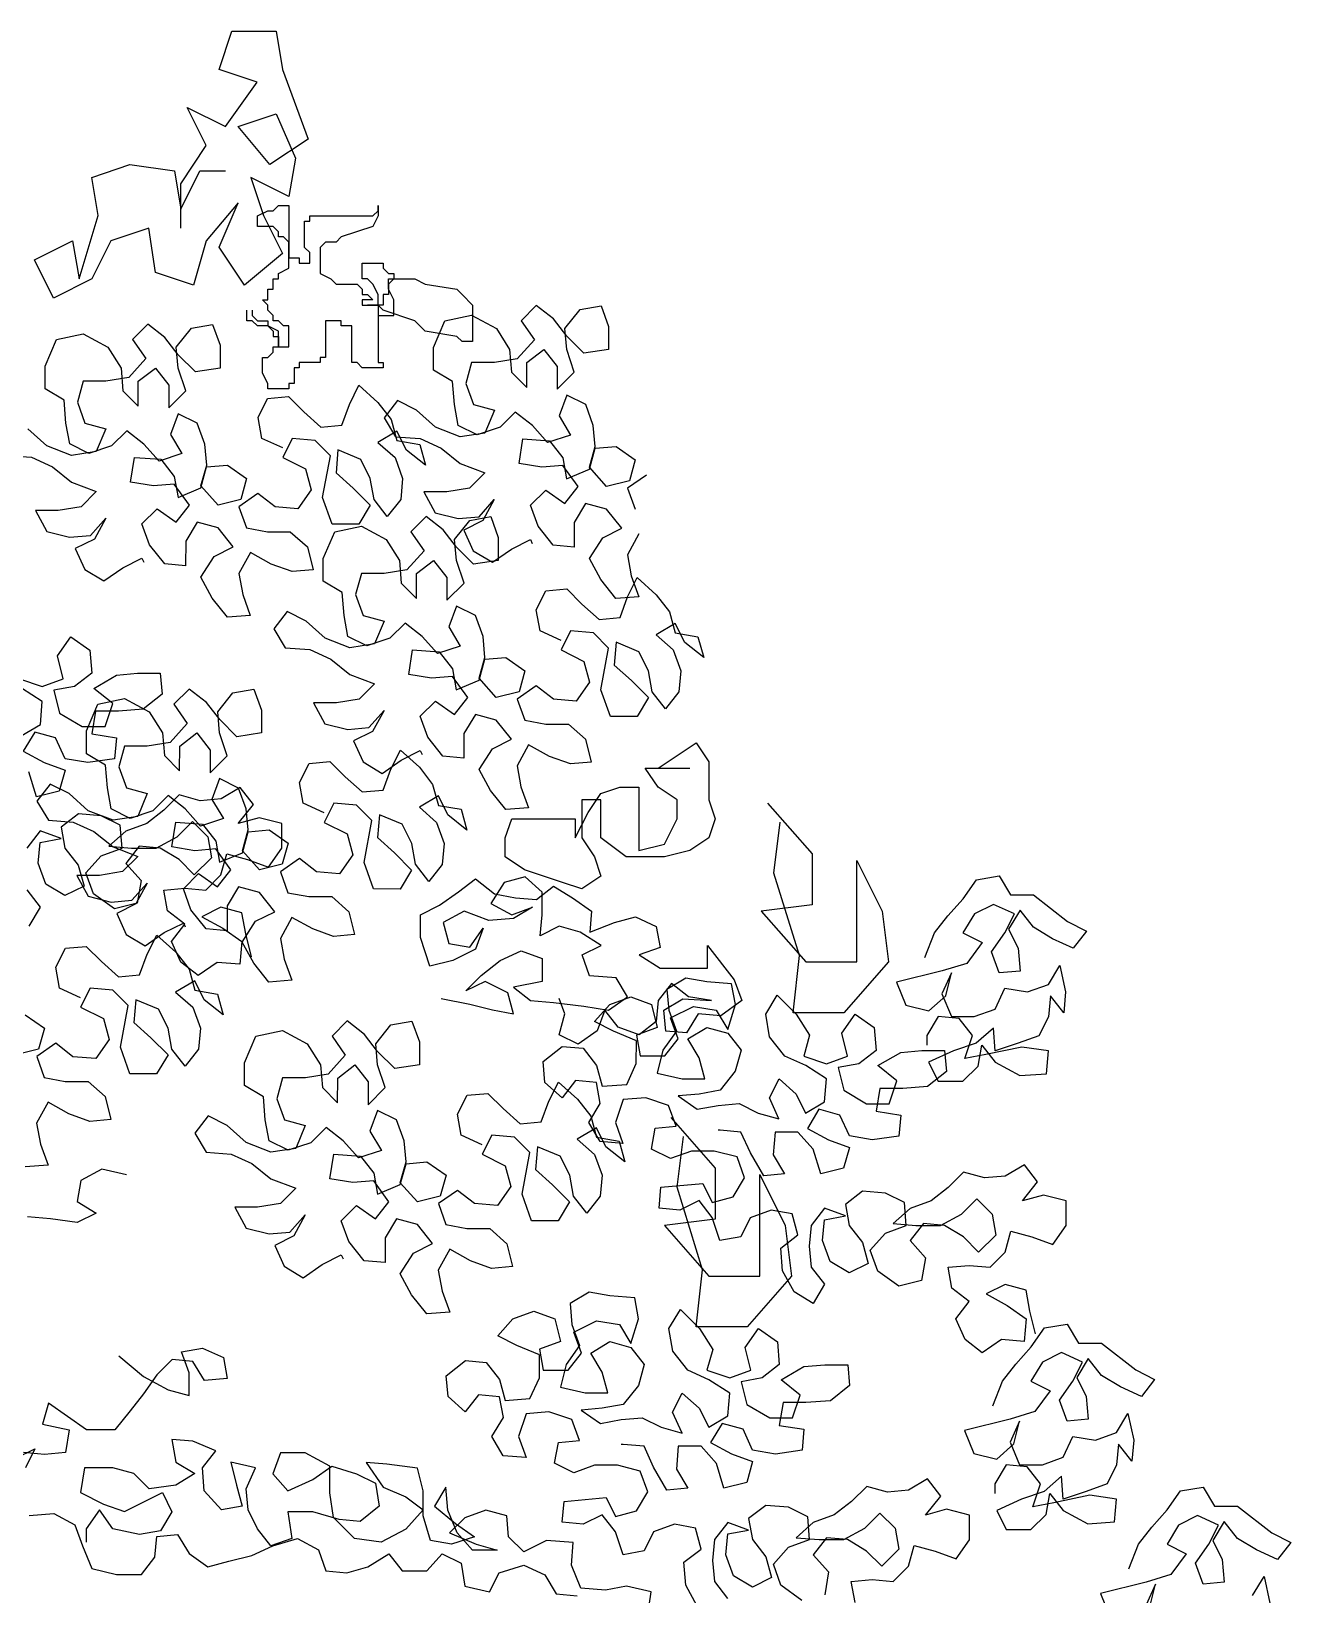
# Model space of a CAD drawing. Extents: x -624 to 3058, y 5313 to 11664.
# Drawn here: x 849 to 2894, y 9125 to 11664 of the extents above; entities that cross this region are included whole.
import ezdxf

# ---------------------------------------------------------------- set-up
doc = ezdxf.new("R2010")
doc.units = 0
doc.header["$LTSCALE"] = 150
doc.layers.get('0').update_dxf_attribs({"linetype": 'CONTINUOUS'})

msp = doc.modelspace()

# ---------------------------------------------------------------- linework, layer by layer
at = {"color": 0}
for p, q in [((1521.1, 11194.1), (1564.4, 11203.3)), ((1564.4, 11203.3), (1604.5, 11181.6)), ((1669.4, 11218.6), (1644.7, 11193.9)), ((1697.2, 11197), (1669.4, 11218.6)), ((1715.7, 11181.5), (1740.5, 11212.4)), ((1740.5, 11212.4), (1774.5, 11218.5)), ((1774.5, 11218.5), (1786.8, 11184.5)), ((1502.6, 11150.8), (1521.1, 11194.1)), ((1604.5, 11181.6), (1626.1, 11147.6)), ((1644.7, 11193.9), (1666.3, 11163)), ((1718.8, 11169.2), (1697.2, 11197)), ((1718.8, 11147.5), (1715.7, 11181.5)), ((1786.8, 11184.5), (1786.7, 11147.5)), ((1502.5, 11113.8), (1502.6, 11150.8)), ((1626.1, 11147.6), (1629.2, 11110.5)), ((1666.3, 11163), (1638.5, 11132.2)), ((1653.9, 11126), (1681.7, 11147.6)), ((1681.7, 11147.6), (1703.3, 11119.7)), ((1746.6, 11141.3), (1718.8, 11169.2)), ((1731.1, 11110.5), (1718.8, 11147.5)), ((1786.7, 11147.5), (1746.6, 11141.3)), ((1564.3, 11126.1), (1555, 11092.1)), ((1601.4, 11126), (1564.3, 11126.1)), ((1638.5, 11132.2), (1601.4, 11126)), ((1653.9, 11085.8), (1653.9, 11126)), ((1533.4, 11095.2), (1502.5, 11113.8)), ((1629.2, 11110.5), (1653.9, 11085.8)), ((1703.3, 11119.7), (1703.3, 11082.7)), ((1703.3, 11082.7), (1731.1, 11110.5)), ((1536.4, 11058.1), (1533.4, 11095.2)), ((1555, 11092.1), (1567.3, 11058.1)), ((1718.7, 11073.4), (1706.3, 11039.4)), ((1749.6, 11057.9), (1718.7, 11073.4)), ((1443.8, 11064.4), (1422.1, 11036.6)), ((1474.7, 11048.9), (1443.8, 11064.4)), ((1505.5, 11021.1), (1474.7, 11048.9)), ((1542.6, 11024.1), (1536.4, 11058.1)), ((1567.3, 11058.1), (1601.3, 11048.8)), ((1601.3, 11048.8), (1585.8, 11011.7)), ((1761.9, 11023.9), (1749.6, 11057.9)), ((1422.1, 11036.6), (1440.6, 11005.7)), ((1545.7, 11005.6), (1505.5, 11021.1)), ((1573.5, 11008.7), (1542.6, 11024.1)), ((1610.6, 11021), (1573.5, 11008.7)), ((1635.3, 11045.7), (1610.6, 11021)), ((1663.1, 11024), (1635.3, 11045.7)), ((1687.8, 10996.2), (1663.1, 11024)), ((1706.3, 11039.4), (1724.8, 11008.5)), ((1765, 10990), (1761.9, 11023.9)), ((1440.6, 11005.7), (1480.8, 11002.6)), ((1480.8, 11002.6), (1514.8, 10987.1)), ((1585.8, 11011.7), (1545.7, 11005.6)), ((1641.4, 10962.3), (1647.6, 11002.4)), ((1647.6, 11002.4), (1690.8, 10999.3)), ((1724.8, 11008.5), (1687.8, 10996.2)), ((1690.8, 10999.3), (1712.4, 10971.5)), ((1514.8, 10987.1), (1545.6, 10962.4)), ((1712.4, 10971.5), (1718.6, 10937.5)), ((1755.7, 10956), (1765, 10990)), ((1755.7, 10952.9), (1765, 10986.9)), ((1765, 10986.9), (1799, 10989.9)), ((1799, 10989.9), (1829.8, 10968.3)), ((1545.6, 10962.4), (1585.8, 10946.9)), ((1585.8, 10946.9), (1561, 10922.2)), ((1678.5, 10956.1), (1641.4, 10962.3)), ((1712.4, 10959.1), (1678.5, 10956.1)), ((1737.1, 10925.1), (1712.4, 10959.1)), ((1718.6, 10937.5), (1755.7, 10952.9)), ((1783.5, 10925.1), (1755.7, 10956)), ((1829.8, 10968.3), (1820.5, 10934.3)), ((1561, 10922.2), (1524, 10916)), ((1659.9, 10894.3), (1684.6, 10919)), ((1684.6, 10919), (1715.5, 10897.3)), ((1715.5, 10897.3), (1737.1, 10925.1)), ((1820.5, 10934.3), (1783.5, 10925.1)), ((1848.3, 10943.5), (1817.4, 10921.9)), ((1817.4, 10921.9), (1829.8, 10888)), ((1524, 10916), (1486.9, 10916.1)), ((1486.9, 10916.1), (1505.4, 10882.1)), ((1576.4, 10875.8), (1601.2, 10903.6)), ((1601.2, 10903.6), (1582.6, 10869.6)), ((1672.2, 10860.3), (1659.9, 10894.3)), ((1749.4, 10897.3), (1730.9, 10866.4)), ((1783.4, 10888), (1749.4, 10897.3)), ((1505.4, 10882.1), (1542.5, 10872.8)), ((1542.5, 10872.8), (1576.4, 10875.8)), ((1582.6, 10869.6), (1551.7, 10854.2)), ((1808.1, 10857.1), (1783.4, 10888)), ((1551.7, 10854.2), (1567.1, 10820.2)), ((1696.9, 10829.4), (1672.2, 10860.3)), ((1730.9, 10866.4), (1730.8, 10826.3)), ((1777.2, 10841.7), (1808.1, 10857.1)), ((1835.9, 10847.8), (1817.3, 10813.8)), ((1567.1, 10820.2), (1598, 10801.7)), ((1598, 10801.7), (1628.9, 10823.3)), ((1628.9, 10823.3), (1659.8, 10838.7)), ((1659.8, 10838.7), (1662.9, 10832.5)), ((1730.8, 10826.3), (1696.9, 10829.4)), ((1755.5, 10807.7), (1777.2, 10841.7)), ((1774, 10773.7), (1755.5, 10807.7)), ((1817.3, 10813.8), (1823.5, 10779.8)), ((1798.7, 10742.8), (1774, 10773.7)), ((1823.5, 10779.8), (1835.8, 10745.9)), ((1835.8, 10745.9), (1798.7, 10742.8))]:
    msp.add_line(p, q, dxfattribs=at)
for points in [[(1092.2, 11344.4), (1092.2, 11416.6), (1133.5, 11478.5), (1102.5, 11540.4), (1164.5, 11509.5), (1216.2, 11581.7), (1154.2, 11602.3), (1174.8, 11664.2), (1247.2, 11664.2), (1257.5, 11602.3), (1298.8, 11488.8), (1236.8, 11447.6), (1185.2, 11509.5), (1247.2, 11530.1), (1278.2, 11457.9), (1267.8, 11396), (1205.8, 11426.9), (1226.5, 11365.1), (1257.5, 11303.2), (1195.5, 11251.6), (1154.2, 11313.5), (1185.2, 11385.7), (1133.5, 11323.8), (1112.8, 11251.6), (1050.9, 11272.2), (1040.5, 11344.4), (978.5, 11323.8), (947.5, 11261.9), (885.6, 11230.9), (854.6, 11292.8), (916.5, 11323.8), (926.9, 11261.9), (957.9, 11365.1), (947.5, 11426.9), (1009.5, 11447.6), (1081.9, 11437.3), (1092.2, 11375.4), (1123.2, 11437.3), (1164.5, 11437.3)], [(1208, 11211.1), (1208, 11202.6), (1216.5, 11194.1), (1233.5, 11194.1), (1233.5, 11185.6), (1242, 11177.1), (1242, 11168.6), (1250.6, 11168.6), (1250.6, 11151.6), (1267.6, 11151.6), (1267.6, 11185.6), (1259.1, 11185.6), (1250.6, 11194.1), (1242, 11194.1), (1242, 11202.6), (1233.5, 11211.1), (1233.5, 11219.6), (1225, 11228.1), (1233.5, 11228.1), (1233.5, 11245.1), (1242, 11245.1), (1242, 11262.2), (1250.6, 11262.2), (1250.6, 11270.7), (1267.6, 11279.2), (1267.6, 11321.7), (1259.1, 11330.2), (1250.6, 11330.2), (1250.6, 11338.7), (1242, 11347.2), (1216.5, 11347.2), (1216.5, 11364.3), (1233.5, 11372.8), (1242, 11372.8), (1250.6, 11381.3), (1267.6, 11381.3), (1267.6, 11296.2), (1284.6, 11296.2), (1284.6, 11287.7), (1301.7, 11287.7), (1301.7, 11304.7), (1293.2, 11313.2), (1293.2, 11355.7), (1301.7, 11355.7), (1301.7, 11364.3), (1403.9, 11364.3), (1412.5, 11372.8), (1412.5, 11381.3), (1412.5, 11364.3), (1403.9, 11347.2), (1352.8, 11330.2), (1344.3, 11321.7), (1327.3, 11321.7), (1318.7, 11313.2), (1318.7, 11270.7), (1335.8, 11262.2), (1344.3, 11253.7), (1378.4, 11253.7), (1386.9, 11245.1), (1386.9, 11236.6), (1395.4, 11236.6), (1403.9, 11228.1), (1386.9, 11228.1), (1386.9, 11219.6), (1412.5, 11219.6), (1412.5, 11236.6), (1403.9, 11253.7), (1395.4, 11262.2), (1386.9, 11262.2), (1386.9, 11287.7), (1421, 11287.7), (1421, 11279.2), (1429.5, 11270.7), (1438, 11270.7), (1438, 11262.2), (1429.5, 11253.7), (1429.5, 11236.6), (1421, 11236.6), (1421, 11219.6), (1395.4, 11219.6), (1412.5, 11219.6), (1412.5, 11202.6), (1438, 11202.6), (1438, 11228.1), (1429.5, 11245.1), (1429.5, 11262.2), (1472.1, 11262.2), (1489.2, 11253.7), (1540.3, 11245.1), (1548.8, 11236.6), (1565.8, 11219.6), (1565.8, 11160.1), (1548.8, 11160.1), (1540.3, 11168.6), (1489.2, 11177.1), (1472.1, 11194.1), (1421, 11211.1), (1412.5, 11219.6), (1412.5, 11126), (1421, 11126), (1421, 11117.5), (1386.9, 11117.5), (1378.4, 11126), (1369.9, 11126), (1369.9, 11185.6), (1352.8, 11185.6), (1352.8, 11194.1), (1327.3, 11194.1), (1327.3, 11134.5), (1318.7, 11134.5), (1318.7, 11126), (1284.6, 11126), (1284.6, 11117.5), (1276.1, 11117.5), (1276.1, 11092), (1267.6, 11092), (1267.6, 11083.5), (1233.5, 11083.5), (1233.5, 11092), (1225, 11109), (1225, 11134.5), (1233.5, 11134.5), (1242, 11143.1), (1242, 11151.6), (1250.6, 11151.6), (1250.6, 11177.1), (1233.5, 11185.6), (1216.5, 11185.6), (1208, 11194.1), (1199.4, 11194.1), (1199.4, 11211.1)], [(1257.7, 10987.4), (1223.8, 11002.8), (1217.6, 11036.8), (1233.1, 11067.7), (1267.1, 11070.8), (1291.8, 11046), (1319.6, 11021.3), (1353.5, 11024.3), (1365.9, 11058.3), (1381.4, 11089.2), (1412.3, 11061.4), (1433.9, 11033.5), (1443.1, 10999.5), (1480.2, 10993.3), (1489.4, 10959.3), (1458.5, 10984.1), (1443.1, 11015), (1412.2, 10996.5), (1440, 10971.7), (1452.3, 10937.8), (1449.2, 10903.8), (1427.5, 10876), (1405.9, 10903.8), (1399.8, 10937.8), (1384.4, 10968.7), (1347.3, 10984.2), (1344.2, 10947.1), (1372, 10922.4), (1399.7, 10894.6), (1381.2, 10863.7), (1337.9, 10863.7), (1322.5, 10907), (1335, 10974.9), (1310.3, 10999.7), (1273.2, 11002.8), (1257.7, 10971.9), (1294.8, 10953.3), (1304, 10919.4), (1282.4, 10888.5), (1245.3, 10891.6), (1217.5, 10913.3), (1186.6, 10891.7), (1198.9, 10857.7), (1232.9, 10851.5), (1270, 10851.4), (1297.7, 10826.7), (1307, 10789.6), (1273, 10786.6), (1239, 10798.9), (1205.1, 10817.5), (1186.5, 10783.5), (1192.7, 10749.6), (1205, 10715.6), (1167.9, 10712.5), (1143.2, 10743.4), (1124.7, 10777.4), (1146.4, 10811.4), (1177.3, 10826.8), (1152.6, 10857.7), (1118.6, 10867), (1100.1, 10836.1), (1100, 10796), (1066, 10799.1), (1041.4, 10830), (1029, 10864), (1053.8, 10888.7), (1084.6, 10867), (1106.3, 10894.8), (1081.6, 10928.8), (1047.6, 10925.8), (1010.6, 10932), (1016.8, 10972.1), (1060, 10969), (1081.6, 10941.2), (1087.8, 10907.2), (1124.9, 10922.6), (1134.1, 10956.6), (1168.1, 10959.6), (1199, 10938), (1189.7, 10904), (1152.6, 10894.8), (1124.9, 10925.7), (1134.2, 10959.7), (1131.1, 10993.6), (1118.8, 11027.6), (1087.9, 11043.1), (1075.5, 11009.1), (1094, 10978.2), (1056.9, 10965.9), (1032.2, 10993.7), (1004.5, 11015.4), (979.7, 10990.7), (942.6, 10978.4), (911.8, 10993.9), (905.6, 11027.8), (902.6, 11064.9), (871.7, 11083.5), (871.7, 11120.5), (890.3, 11163.8), (933.6, 11173), (973.7, 11151.3), (995.3, 11117.3), (998.3, 11080.3), (1023, 11055.5), (1023.1, 11095.7), (1050.9, 11117.3), (1072.5, 11089.5), (1072.5, 11052.4), (1100.3, 11080.2), (1088, 11117.3), (1084.9, 11151.2), (1109.6, 11182.1), (1143.6, 11188.2), (1156, 11154.3), (1155.9, 11117.2), (1115.8, 11111), (1088, 11138.9), (1066.4, 11166.7), (1038.6, 11188.3), (1013.9, 11163.7), (1035.5, 11132.7), (1007.6, 11101.9), (970.6, 11095.7), (933.5, 11095.8), (924.2, 11061.8), (936.5, 11027.8), (970.5, 11018.5), (955, 10981.5), (914.8, 10975.3), (874.7, 10990.8), (843.8, 11018.6)], [(809.8, 10975.4), (850, 10972.3), (883.9, 10956.8), (914.8, 10932.1), (954.9, 10916.6), (930.2, 10891.9), (893.1, 10885.8), (856.1, 10885.8), (874.6, 10851.8), (911.6, 10842.5), (945.6, 10845.5), (970.4, 10873.3), (951.8, 10839.4), (920.9, 10823.9), (936.3, 10790), (967.2, 10771.4), (998.1, 10793), (1029, 10808.4), (1032.1, 10802.2)], [(1709.5, 10675), (1675.5, 10690.4), (1669.4, 10724.4), (1684.9, 10755.3), (1718.8, 10758.4), (1743.5, 10733.6), (1771.3, 10708.9), (1805.3, 10711.9), (1817.7, 10745.9), (1833.2, 10776.8), (1864, 10749), (1885.6, 10721.1), (1894.9, 10687.1), (1931.9, 10680.9), (1941.2, 10646.9), (1910.3, 10671.7), (1894.9, 10702.6), (1864, 10684.1), (1891.7, 10659.4), (1904.1, 10625.4), (1900.9, 10591.4), (1879.3, 10563.6), (1857.7, 10591.4), (1851.6, 10625.4), (1836.1, 10656.3), (1799.1, 10671.8), (1796, 10634.7), (1823.7, 10610), (1851.5, 10582.2), (1833, 10551.3), (1789.7, 10551.3), (1774.3, 10594.6), (1786.7, 10662.5), (1762, 10687.3), (1725, 10690.4), (1709.5, 10659.5), (1746.5, 10640.9), (1755.8, 10607), (1734.1, 10576.1), (1697.1, 10579.2), (1669.3, 10600.9), (1638.4, 10579.3), (1650.7, 10545.3), (1684.7, 10539.1), (1721.7, 10539), (1749.5, 10514.3), (1758.7, 10477.2), (1724.8, 10474.2), (1690.8, 10486.5), (1656.8, 10505.1), (1638.3, 10471.2), (1644.4, 10437.2), (1656.7, 10403.2), (1619.7, 10400.1), (1595, 10431), (1576.5, 10465), (1598.1, 10499), (1629, 10514.4), (1604.4, 10545.3), (1570.4, 10554.6), (1551.8, 10523.7), (1551.8, 10483.6), (1517.8, 10486.7), (1493.1, 10517.6), (1480.8, 10551.6), (1505.5, 10576.3), (1536.4, 10554.6), (1558.1, 10582.4), (1533.4, 10616.4), (1499.4, 10613.4), (1462.3, 10619.6), (1468.5, 10659.7), (1511.8, 10656.6), (1533.4, 10628.8), (1539.5, 10594.8), (1576.6, 10610.2), (1585.9, 10644.2), (1619.9, 10647.2), (1650.8, 10625.6), (1641.5, 10591.6), (1604.4, 10582.4), (1576.6, 10613.3), (1585.9, 10647.3), (1582.9, 10681.3), (1570.5, 10715.2), (1539.7, 10730.7), (1527.3, 10696.8), (1545.8, 10665.8), (1508.7, 10653.5), (1484, 10681.3), (1456.2, 10703), (1431.5, 10678.3), (1394.4, 10666), (1363.5, 10681.5), (1357.4, 10715.4), (1354.3, 10752.5), (1323.5, 10771.1), (1323.5, 10808.1), (1342.1, 10851.4), (1385.3, 10860.6), (1425.5, 10838.9), (1447.1, 10804.9), (1450.1, 10767.9), (1474.8, 10743.1), (1474.8, 10783.3), (1502.7, 10804.9), (1524.3, 10777.1), (1524.2, 10740), (1552, 10767.8), (1539.7, 10804.9), (1536.7, 10838.8), (1561.4, 10869.7), (1595.4, 10875.9), (1607.7, 10841.9), (1607.7, 10804.8), (1567.5, 10798.7), (1539.7, 10826.5), (1518.1, 10854.3), (1490.4, 10876), (1465.6, 10851.3), (1487.2, 10820.4), (1459.4, 10789.5), (1422.3, 10783.3), (1385.3, 10783.4), (1376, 10749.4), (1388.3, 10715.4), (1422.2, 10706.1), (1406.8, 10669.1), (1366.6, 10662.9), (1326.5, 10678.4), (1295.6, 10706.2), (1264.7, 10721.7), (1243.1, 10693.9), (1261.6, 10663), (1301.7, 10659.9), (1335.7, 10644.4), (1366.6, 10619.7), (1406.7, 10604.2), (1382, 10579.5), (1344.9, 10573.4), (1307.8, 10573.4), (1326.3, 10539.4), (1363.4, 10530.1), (1397.4, 10533.2), (1422.1, 10560.9), (1403.6, 10527), (1372.6, 10511.6), (1388.1, 10477.6), (1418.9, 10459), (1449.8, 10480.6), (1480.7, 10496), (1483.8, 10489.8)], [(830.2, 10612.6), (867.3, 10600.2), (901.3, 10612.5), (892, 10649.6), (913.7, 10680.5), (944.6, 10658.8), (947.6, 10621.7), (919.8, 10600.1), (885.8, 10594), (895.1, 10556.9), (932.1, 10535.3), (969.2, 10535.2), (981.6, 10572.3), (950.7, 10597), (987.8, 10618.6), (1021.8, 10621.7), (1058.8, 10621.6), (1061.9, 10587.7), (1031, 10563), (990.8, 10559.9), (953.7, 10560), (947.5, 10522.9), (987.7, 10516.7), (984.6, 10482.7), (941.3, 10476.6), (904.3, 10482.8), (888.8, 10516.8), (854.9, 10526.1), (836.3, 10495.2), (870.3, 10476.6), (904.2, 10464.2), (894.9, 10430.3), (857.9, 10421), (845.5, 10461.2)], [(833.2, 10519.9), (864.1, 10538.4), (867.3, 10575.5), (833.3, 10597.1)], [(1325, 10394.8), (1291.1, 10410.3), (1284.9, 10444.3), (1300.4, 10475.2), (1334.4, 10478.2), (1359.1, 10453.5), (1386.8, 10428.7), (1420.8, 10431.8), (1433.2, 10465.8), (1448.7, 10496.6), (1479.5, 10468.8), (1501.1, 10441), (1510.4, 10407), (1547.4, 10400.8), (1556.7, 10366.8), (1525.8, 10391.6), (1510.4, 10422.5), (1479.5, 10403.9), (1507.3, 10379.2), (1519.6, 10345.2), (1516.5, 10311.2), (1494.8, 10283.5), (1473.2, 10311.3), (1467.1, 10345.3), (1451.7, 10376.2), (1414.6, 10391.7), (1411.5, 10354.6), (1439.3, 10329.8), (1467, 10302), (1448.5, 10271.1), (1405.2, 10271.2), (1389.8, 10314.4), (1402.2, 10382.4), (1377.5, 10407.1), (1340.5, 10410.3), (1325, 10379.4), (1362.1, 10360.8), (1371.3, 10326.8), (1349.6, 10296), (1312.6, 10299.1), (1284.8, 10320.7), (1253.9, 10299.1), (1266.2, 10265.1), (1300.2, 10258.9), (1337.3, 10258.9), (1365, 10234.2), (1374.3, 10197.1), (1340.3, 10194), (1306.3, 10206.4), (1272.4, 10225), (1253.8, 10191), (1259.9, 10157), (1272.3, 10123), (1235.2, 10120), (1210.5, 10150.9), (1192, 10184.9), (1213.7, 10218.9), (1244.6, 10234.3), (1219.9, 10265.2), (1185.9, 10274.5), (1167.3, 10243.6), (1167.3, 10203.4), (1133.3, 10206.6), (1108.6, 10237.5), (1096.3, 10271.5), (1121.1, 10296.2), (1151.9, 10274.5), (1173.6, 10302.3), (1148.9, 10336.3), (1114.9, 10333.2), (1077.8, 10339.4), (1084.1, 10379.6), (1127.3, 10376.5), (1148.9, 10348.6), (1155.1, 10314.7), (1192.1, 10330.1), (1201.4, 10364), (1235.4, 10367.1), (1266.3, 10345.5), (1257, 10311.5), (1219.9, 10302.2), (1192.1, 10333.2), (1201.4, 10367.1), (1198.4, 10401.1), (1186.1, 10435.1), (1155.2, 10450.6), (1142.8, 10416.6), (1161.3, 10385.7), (1124.2, 10373.4), (1099.5, 10401.2), (1071.7, 10422.9), (1047, 10398.2), (1009.9, 10385.8), (979.1, 10401.3), (972.9, 10435.3), (969.9, 10472.4), (939, 10490.9), (939, 10528), (957.6, 10571.2), (1000.8, 10580.5), (1041, 10558.8), (1062.6, 10524.8), (1065.6, 10487.7), (1090.3, 10463), (1090.4, 10503.2), (1118.2, 10524.8), (1139.8, 10496.9), (1139.7, 10459.9), (1167.6, 10487.6), (1155.2, 10524.7), (1152.2, 10558.7), (1176.9, 10589.6), (1210.9, 10595.7), (1223.2, 10561.7), (1223.2, 10524.7), (1183, 10518.5), (1155.3, 10546.3), (1133.7, 10574.2), (1105.9, 10595.8), (1081.1, 10571.1), (1102.7, 10540.2), (1074.9, 10509.3), (1037.8, 10503.2), (1000.8, 10503.2), (991.5, 10469.3), (1003.8, 10435.3), (1037.8, 10426), (1022.3, 10388.9), (982.1, 10382.8), (942, 10398.3), (911.1, 10426.1), (880.2, 10441.6), (858.6, 10413.8), (877.1, 10382.9), (917.3, 10379.8), (951.2, 10364.3), (982.1, 10339.5), (1022.2, 10324.1), (997.5, 10299.4), (960.4, 10293.2), (923.4, 10293.3), (941.9, 10259.3), (978.9, 10250), (1012.9, 10253), (1037.6, 10280.8), (1019.1, 10246.8), (988.2, 10231.4), (1003.6, 10197.4), (1034.5, 10178.9), (1065.4, 10200.5), (1096.3, 10215.9), (1099.4, 10209.7)], [(1867.1, 10467.6), (1898, 10488.2), (1929, 10508.8), (1949.7, 10477.9), (1949.7, 10416), (1960, 10385), (1949.7, 10354.1), (1918.7, 10333.5), (1877.4, 10323.2), (1815.4, 10323.2), (1774.1, 10354.1), (1774.1, 10416), (1743.1, 10416), (1743.1, 10354.1), (1763.7, 10323.2), (1774.1, 10292.2), (1743.1, 10271.6), (1712.1, 10281.9), (1650.1, 10302.5), (1619.1, 10323.2), (1619.1, 10354.1), (1629.4, 10385), (1732.7, 10385), (1732.7, 10354.1), (1753.4, 10395.4), (1774.1, 10426.3), (1805.1, 10436.6), (1836.1, 10436.6), (1836.1, 10333.5), (1877.4, 10343.8), (1898, 10385), (1898, 10416), (1867.1, 10436.6), (1846.4, 10467.6), (1918.7, 10467.6)], [(1206.7, 10161.2), (1197.5, 10198.3), (1191.3, 10232.3), (1157.3, 10241.6), (1126.4, 10226.2), (1160.4, 10207.6), (1191.3, 10186), (1188.1, 10148.9), (1151.1, 10152), (1120.2, 10130.4), (1092.4, 10152.1), (1077, 10186.1), (1098.6, 10213.8), (1070.8, 10235.5), (1064.7, 10269.5), (1098.7, 10272.5), (1132.6, 10269.4), (1157.4, 10294.1), (1166.7, 10328.1), (1200.6, 10318.8), (1234.6, 10306.4), (1256.3, 10337.3), (1256.3, 10377.4), (1219.2, 10386.7), (1185.3, 10377.5), (1210, 10408.4), (1188.4, 10436.2), (1157.5, 10417.7), (1123.5, 10414.6), (1089.5, 10423.9), (1064.8, 10399.2), (1037, 10377.6), (1003, 10365.3), (975.2, 10340.6), (1012.2, 10337.5), (1052.4, 10337.5), (1086.4, 10356), (1111.1, 10380.6), (1135.8, 10355.9), (1142, 10321.9), (1114.1, 10294.1), (1089.4, 10318.9), (1058.6, 10337.4), (1024.6, 10340.6), (1002.9, 10312.8), (1027.6, 10285), (1021.4, 10247.9), (984.3, 10238.7), (950.4, 10263.4), (938.1, 10297.4), (962.8, 10325.2), (996.8, 10337.5), (993.7, 10374.6), (962.9, 10390), (925.8, 10393.2), (898, 10371.6), (904.1, 10337.6), (925.7, 10309.8), (935, 10275.8), (904, 10260.4), (873.2, 10278.9), (860.8, 10312.9), (864, 10346.9), (898, 10353), (864, 10365.4), (842.3, 10337.6)], [(2044.9, 10410.5), (2117.2, 10328), (2117.2, 10245.4), (2034.6, 10235.1), (2106.9, 10152.6), (2189.6, 10152.6), (2189.6, 10317.6), (2230.9, 10235.1), (2241.2, 10152.6), (2168.9, 10070.1), (2086.3, 10070.1), (2096.6, 10162.9), (2055.3, 10297), (2065.6, 10379.5)], [(1515, 10093.4), (1561.3, 10084.1), (1598.4, 10074.8), (1632.4, 10068.5), (1623.1, 10102.5), (1586.1, 10121.1), (1555.2, 10105.7), (1579.9, 10130.4), (1610.8, 10155.1), (1644.8, 10170.5), (1678.8, 10158.1), (1678.8, 10121), (1632.4, 10111.8), (1660.2, 10090.1), (1697.3, 10087), (1746.7, 10080.8), (1786.8, 10074.6), (1817.7, 10096.2), (1799.2, 10127.1), (1756, 10130.2), (1743.7, 10164.2), (1774.6, 10179.6), (1740.6, 10201.3), (1706.6, 10210.6), (1675.7, 10195.2), (1678.9, 10229.1), (1678.9, 10266.2), (1651.1, 10290.9), (1617.1, 10281.7), (1595.5, 10247.7), (1629.4, 10229.2), (1663.4, 10241.5), (1632.5, 10223), (1592.4, 10219.9), (1552.2, 10235.4), (1518.2, 10216.9), (1527.5, 10182.9), (1561.4, 10176.7), (1583.1, 10207.6), (1570.7, 10173.6), (1533.6, 10155.1), (1496.5, 10145.9), (1481.1, 10192.2), (1481.2, 10229.3), (1512.1, 10244.7), (1543, 10266.3), (1570.8, 10287.9), (1601.7, 10263.2), (1635.6, 10257), (1669.6, 10253.9), (1697.4, 10275.5), (1728.3, 10256.9), (1759.2, 10235.2), (1756.1, 10201.3), (1796.2, 10216.7), (1830.2, 10225.9), (1864.2, 10210.4), (1870.3, 10176.4), (1836.3, 10164.1), (1870.3, 10142.5), (1947.5, 10142.4), (1947.6, 10179.5), (1990.8, 10123.8), (2003.1, 10089.8), (1969.1, 10065.1), (1932, 10068.3), (1913.4, 10037.4), (1879.5, 10040.5), (1876.4, 10074.5), (1907.3, 10093), (1953.7, 10089.9), (1916.6, 10096.1), (1888.8, 10117.7), (1867.2, 10090), (1864, 10056), (1836.2, 10034.4), (1802.3, 10046.8), (1780.7, 10074.6), (1768.3, 10040.6), (1737.4, 10019), (1706.5, 10034.5), (1715.8, 10068.5), (1706.5, 10093.2)], [(2300.4, 10159.7), (2315.9, 10199.8), (2337.5, 10227.6), (2362.3, 10255.4), (2383.9, 10286.3), (2421, 10292.4), (2439.5, 10261.5), (2476.6, 10261.5), (2532.1, 10218.2), (2563, 10202.7), (2541.3, 10174.9), (2507.4, 10190.4), (2476.5, 10209), (2454.9, 10236.8), (2436.3, 10205.9), (2451.8, 10175), (2454.8, 10137.9), (2420.8, 10134.9), (2408.5, 10168.9), (2430.2, 10199.7), (2445.6, 10230.6), (2411.7, 10246.1), (2380.8, 10230.7), (2362.2, 10199.8), (2393.1, 10184.3), (2368.3, 10150.4), (2328.2, 10138.1), (2254, 10119.6), (2269.4, 10082.5), (2306.5, 10073.2), (2334.3, 10097.9), (2343.6, 10135), (2328.1, 10101), (2343.5, 10063.9), (2380.6, 10063.9), (2414.6, 10076.2), (2430.1, 10110.2), (2467.1, 10103.9), (2501.1, 10116.3), (2519.7, 10147.1), (2528.9, 10103.9), (2525.8, 10069.9), (2504.2, 10097.7), (2501.1, 10063.8), (2485.6, 10032.9), (2451.6, 10020.6), (2414.5, 10008.2), (2411.5, 10045.3), (2383.7, 10020.6), (2346.6, 10008.3), (2306.4, 9989.8), (2321.8, 9958.9), (2362, 9958.9), (2386.7, 9983.6), (2392.9, 10017.5), (2414.5, 9989.7), (2454.7, 9968), (2497.9, 9971.1), (2501, 10008.2), (2457.8, 10014.4), (2399.1, 10002.1), (2365.1, 9995.9), (2377.5, 10033), (2355.9, 10060.8), (2321.9, 10063.9), (2303.4, 10033.1), (2303.3, 10017.6)], [(842.3, 10269.7), (863.9, 10241.9), (845.3, 10211)], [(929.4, 10094.6), (895.4, 10110), (889.2, 10144), (904.7, 10174.9), (938.7, 10178), (963.4, 10153.2), (991.2, 10128.5), (1025.1, 10131.6), (1037.5, 10165.5), (1053, 10196.4), (1083.9, 10168.6), (1105.5, 10140.7), (1114.7, 10106.8), (1151.8, 10100.5), (1161, 10066.6), (1130.1, 10091.3), (1114.7, 10122.2), (1083.8, 10103.7), (1111.6, 10079), (1123.9, 10045), (1120.8, 10011), (1099.1, 9983.2), (1077.5, 10011), (1071.4, 10045), (1056, 10075.9), (1018.9, 10091.4), (1015.8, 10054.3), (1043.6, 10029.6), (1071.4, 10001.8), (1052.8, 9970.9), (1009.6, 9970.9), (994.1, 10014.2), (1006.6, 10082.1), (981.9, 10106.9), (944.8, 10110), (929.3, 10079.1), (966.4, 10060.6), (975.6, 10026.6), (954, 9995.7), (916.9, 9998.8), (889.1, 10020.5), (858.2, 9998.9), (870.5, 9964.9), (904.5, 9958.7), (941.6, 9958.6), (969.4, 9933.9), (978.6, 9896.8), (944.6, 9893.8), (910.6, 9906.2), (876.7, 9924.7), (858.1, 9890.8), (864.3, 9856.8), (876.6, 9822.8), (839.5, 9819.7)], [(2480.1, 9548.5), (2470.9, 9585.5), (2464.8, 9619.5), (2430.8, 9628.8), (2399.9, 9613.4), (2433.8, 9594.8), (2464.7, 9573.2), (2461.6, 9536.1), (2424.5, 9539.3), (2393.6, 9517.7), (2365.8, 9539.3), (2350.4, 9573.3), (2372.1, 9601.1), (2344.3, 9622.7), (2338.1, 9656.7), (2372.1, 9659.8), (2406.1, 9656.7), (2430.8, 9681.3), (2440.1, 9715.3), (2474.1, 9706), (2508.1, 9693.6), (2529.7, 9724.5), (2529.8, 9764.7), (2492.7, 9774), (2458.7, 9764.7), (2483.4, 9795.6), (2461.8, 9823.4), (2430.9, 9804.9), (2397, 9801.8), (2363, 9811.1), (2338.3, 9786.5), (2310.4, 9764.9), (2276.4, 9752.5), (2248.6, 9727.8), (2285.7, 9724.7), (2325.8, 9724.7), (2359.8, 9743.2), (2384.6, 9767.9), (2409.3, 9743.1), (2415.4, 9709.2), (2387.6, 9681.4), (2362.9, 9706.1), (2332, 9724.7), (2298, 9727.8), (2276.4, 9700), (2301.1, 9672.2), (2294.9, 9635.1), (2257.8, 9625.9), (2223.8, 9650.6), (2211.5, 9684.6), (2236.2, 9712.4), (2270.2, 9724.7), (2267.2, 9761.8), (2236.3, 9777.3), (2199.2, 9780.4), (2171.4, 9758.8), (2177.6, 9724.8), (2199.2, 9697), (2208.4, 9663), (2177.5, 9647.6), (2146.6, 9666.2), (2134.3, 9700.1), (2137.4, 9734.1), (2171.4, 9740.3), (2137.4, 9752.7), (2115.8, 9724.9), (2112.7, 9690.9), (2115.7, 9656.9), (2137.3, 9629.1), (2118.8, 9598.2), (2087.9, 9616.8), (2069.4, 9650.8), (2066.3, 9687.9), (2094.1, 9709.5), (2084.9, 9743.4), (2050.9, 9749.7), (2016.9, 9737.3), (2001.5, 9706.4), (1967.5, 9700.3), (1955.2, 9737.4), (1933.6, 9765.2), (1902.7, 9749.8), (1868.7, 9752.9), (1871.8, 9786.9), (1939.8, 9793), (1955.2, 9762.1), (1989.2, 9771.3), (2007.7, 9802.2), (1995.4, 9836.2), (1958.4, 9845.5), (1921.3, 9845.5), (1887.3, 9833.2), (1856.4, 9848.7), (1862.6, 9882.7), (1896.6, 9885.7), (1884.3, 9919.7), (1847.2, 9932.1), (1810.2, 9929), (1797.8, 9892), (1810.1, 9858), (1773, 9861.1), (1754.5, 9892), (1773.1, 9922.9), (1766.9, 9956.9), (1733, 9960), (1711.3, 9932.2), (1683.5, 9957), (1680.5, 9990.9), (1711.4, 10015.6), (1745.4, 10012.5), (1767, 9984.7), (1776.2, 9950.7), (1816.4, 9953.7), (1831.8, 9987.7), (1831.9, 10024.8), (1794.8, 10040.3), (1763.9, 10055.7), (1788.7, 10083.5), (1822.7, 10095.8), (1856.6, 10083.4), (1865.9, 10046.4), (1831.9, 10034), (1838, 10000.1), (1878.2, 10000), (1899.8, 10027.8), (1887.5, 10061.8), (1924.6, 10080.3), (1961.7, 10074.1), (1980.2, 10043.2), (1992.6, 10083.3), (1986.4, 10117.3), (1946.3, 10120.4), (1912.3, 10126.6), (1881.4, 10108.1), (1884.4, 10074.2), (1896.8, 10040.2), (1875.1, 10009.3), (1865.8, 9972.2), (1906, 9962.9), (1943, 9962.9), (1933.8, 9996.9), (1915.3, 10027.8), (1946.2, 10046.3), (1980.2, 10037), (2001.8, 10009.2), (1992.5, 9975.2), (1967.7, 9944.3), (1933.7, 9938.2), (1899.7, 9935.1), (1930.6, 9913.5), (1964.6, 9919.6), (1998.6, 9922.7), (2029.5, 9907.2), (2063.4, 9897.9), (2048, 9931.9), (2063.5, 9962.8), (2091.3, 9938), (2106.7, 9907.1), (2137.6, 9925.6), (2140.7, 9962.7), (2106.8, 9984.4), (2072.8, 9999.8), (2048.1, 10030.8), (2042, 10067.8), (2060.5, 10098.7), (2091.4, 10067.8), (2113, 10033.8), (2103.7, 9999.8), (2140.7, 9987.4), (2174.7, 9999.7), (2165.5, 10036.8), (2187.1, 10067.7), (2218, 10046), (2221.1, 10009), (2193.3, 9987.4), (2159.3, 9981.2), (2168.5, 9944.2), (2205.6, 9922.5), (2242.6, 9922.5), (2255, 9959.5), (2224.1, 9984.3), (2261.2, 10005.8), (2295.2, 10008.9), (2332.3, 10008.9), (2335.3, 9974.9), (2304.4, 9950.2), (2264.3, 9947.2), (2227.2, 9947.2), (2221, 9910.1), (2261.1, 9903.9), (2258, 9869.9), (2214.8, 9863.8), (2177.7, 9870), (2162.3, 9904), (2128.3, 9913.3), (2109.8, 9882.4), (2143.7, 9863.9), (2177.7, 9851.5), (2168.4, 9817.5), (2131.3, 9808.3), (2119, 9848.4), (2094.3, 9876.3), (2057.2, 9876.3), (2054.1, 9839.2), (2072.6, 9808.3), (2038.6, 9805.3), (2017, 9842.4), (2001.6, 9876.3), (1967.7, 9879.5), (1964.6, 9879.5)], [(839.7, 10066.9), (870.6, 10045.2), (861.3, 10011.2), (824.2, 10002)], [(1581.5, 9855.8), (1547.6, 9871.3), (1541.4, 9905.3), (1556.9, 9936.1), (1590.9, 9939.2), (1615.6, 9914.5), (1643.3, 9889.7), (1677.3, 9892.8), (1689.7, 9926.7), (1705.2, 9957.6), (1736.1, 9929.8), (1757.7, 9902), (1766.9, 9868), (1803.9, 9861.8), (1813.2, 9827.8), (1782.3, 9852.5), (1766.9, 9883.4), (1736, 9864.9), (1763.8, 9840.2), (1776.1, 9806.2), (1773, 9772.2), (1751.3, 9744.4), (1729.7, 9772.3), (1723.6, 9806.2), (1708.2, 9837.2), (1671.1, 9852.6), (1668, 9815.6), (1695.8, 9790.8), (1723.5, 9763), (1705, 9732.1), (1661.7, 9732.2), (1646.3, 9775.4), (1658.7, 9843.4), (1634.1, 9868.1), (1597, 9871.2), (1581.5, 9840.4), (1618.6, 9821.8), (1627.8, 9787.8), (1606.2, 9756.9), (1569.1, 9760.1), (1541.3, 9781.7), (1510.4, 9760.1), (1522.7, 9726.1), (1556.7, 9719.9), (1593.8, 9719.9), (1621.5, 9695.1), (1630.8, 9658.1), (1596.8, 9655), (1562.8, 9667.4), (1528.9, 9686), (1510.3, 9652), (1516.4, 9618), (1528.8, 9584), (1491.7, 9581), (1467, 9611.9), (1448.5, 9645.9), (1470.2, 9679.8), (1501.1, 9695.2), (1476.4, 9726.2), (1442.4, 9735.5), (1423.9, 9704.6), (1423.8, 9664.4), (1389.8, 9667.5), (1365.2, 9698.5), (1352.8, 9732.4), (1377.6, 9757.1), (1408.4, 9735.5), (1430.1, 9763.3), (1405.4, 9797.3), (1371.4, 9794.2), (1334.4, 9800.4), (1340.6, 9840.6), (1383.8, 9837.4), (1405.4, 9809.6), (1411.6, 9775.6), (1448.6, 9791.1), (1457.9, 9825), (1491.9, 9828.1), (1522.8, 9806.4), (1513.5, 9772.5), (1476.4, 9763.2), (1448.6, 9794.1), (1457.9, 9828.1), (1454.9, 9862.1), (1442.6, 9896.1), (1411.7, 9911.6), (1399.3, 9877.6), (1417.8, 9846.7), (1380.7, 9834.4), (1356, 9862.2), (1328.3, 9883.8), (1303.5, 9859.1), (1266.4, 9846.8), (1235.6, 9862.3), (1229.4, 9896.3), (1226.4, 9933.4), (1195.5, 9951.9), (1195.5, 9989), (1214.1, 10032.2), (1257.4, 10041.4), (1297.5, 10019.8), (1319.1, 9985.8), (1322.1, 9948.7), (1346.8, 9924), (1346.9, 9964.1), (1374.7, 9985.7), (1396.3, 9957.9), (1396.3, 9920.8), (1424.1, 9948.6), (1411.8, 9985.7), (1408.7, 10019.7), (1433.4, 10050.5), (1467.4, 10056.7), (1479.7, 10022.7), (1479.7, 9985.6), (1439.6, 9979.5), (1411.8, 10007.3), (1390.2, 10035.1), (1362.4, 10056.8), (1337.7, 10032.1), (1359.3, 10001.2), (1331.4, 9970.3), (1294.4, 9964.2), (1257.3, 9964.2), (1248, 9930.2), (1260.3, 9896.3), (1294.3, 9887), (1278.8, 9849.9), (1238.6, 9843.8), (1198.5, 9859.2), (1167.6, 9887.1), (1136.8, 9902.5), (1115.1, 9874.8), (1133.6, 9843.9), (1173.8, 9840.7), (1207.7, 9825.3), (1238.6, 9800.5), (1278.7, 9785), (1254, 9760.3), (1216.9, 9754.2), (1179.9, 9754.2), (1198.4, 9720.2), (1235.4, 9710.9), (1269.4, 9714), (1294.1, 9741.8), (1275.6, 9707.8), (1244.7, 9692.4), (1260.1, 9658.4), (1291, 9639.8), (1321.9, 9661.4), (1352.8, 9676.8), (1355.9, 9670.7)], [(1887.7, 9900.2), (1960, 9817.7), (1960, 9735.1), (1877.4, 9724.8), (1949.7, 9642.3), (2032.4, 9642.3), (2032.4, 9807.4), (2073.7, 9724.8), (2084, 9642.3), (2011.7, 9559.8), (1929, 9559.8), (1939.4, 9652.6), (1898, 9786.7), (1908.4, 9869.3)], [(1004.1, 9806.7), (963.9, 9816), (929.9, 9797.5), (923.7, 9763.5), (954.6, 9744.9), (923.7, 9729.5), (880.5, 9735.7), (843.4, 9738.9)], [(1930.7, 9106.5), (1912.2, 9140.5), (1909.1, 9177.6), (1936.9, 9199.2), (1927.7, 9233.2), (1893.7, 9239.4), (1859.7, 9227), (1844.3, 9196.2), (1810.3, 9190), (1798, 9227.1), (1776.4, 9254.9), (1745.5, 9239.5), (1711.5, 9242.6), (1714.6, 9276.6), (1782.6, 9282.7), (1798, 9251.8), (1832, 9261), (1850.5, 9291.9), (1838.2, 9325.9), (1801.1, 9335.2), (1764.1, 9335.2), (1730.1, 9322.9), (1699.2, 9338.4), (1705.4, 9372.4), (1739.4, 9375.4), (1727.1, 9409.4), (1690, 9421.8), (1652.9, 9418.8), (1640.6, 9381.7), (1652.9, 9347.7), (1615.8, 9350.8), (1597.3, 9381.7), (1615.9, 9412.6), (1609.7, 9446.6), (1575.8, 9449.7), (1554.1, 9421.9), (1526.3, 9446.7), (1523.3, 9480.7), (1554.2, 9505.3), (1588.2, 9502.2), (1609.8, 9474.4), (1619, 9440.4), (1659.1, 9443.5), (1674.6, 9477.4), (1674.7, 9514.5), (1637.6, 9530), (1606.7, 9545.4), (1631.5, 9573.2), (1665.5, 9585.6), (1699.4, 9573.2), (1708.7, 9536.1), (1674.7, 9523.8), (1680.8, 9489.8), (1721, 9489.7), (1742.6, 9517.5), (1730.3, 9551.5), (1767.4, 9570), (1804.4, 9563.8), (1822.9, 9532.9), (1835.3, 9573), (1829.2, 9607), (1789, 9610.2), (1755.1, 9616.4), (1724.2, 9597.9), (1727.2, 9563.9), (1739.5, 9529.9), (1717.9, 9499), (1708.6, 9461.9), (1748.7, 9452.6), (1785.8, 9452.6), (1776.6, 9486.6), (1758.1, 9517.5), (1789, 9536), (1822.9, 9526.7), (1844.5, 9498.9), (1835.2, 9464.9), (1810.5, 9434.1), (1776.5, 9427.9), (1742.5, 9424.9), (1773.4, 9403.2), (1807.4, 9409.3), (1841.4, 9412.4), (1872.3, 9396.9), (1906.2, 9387.6), (1890.8, 9421.6), (1906.3, 9452.5), (1934.1, 9427.8), (1949.5, 9396.9), (1980.4, 9415.4), (1983.5, 9452.4), (1949.5, 9474.1), (1915.6, 9489.6), (1890.9, 9520.5), (1884.8, 9557.5), (1903.3, 9588.4), (1934.2, 9557.5), (1955.8, 9523.5), (1946.5, 9489.5), (1983.5, 9477.1), (2017.5, 9489.5), (2008.3, 9526.5), (2029.9, 9557.4), (2060.8, 9535.8), (2063.9, 9498.7), (2036, 9477.1), (2002.1, 9470.9), (2011.3, 9433.9), (2048.3, 9412.2), (2085.4, 9412.2), (2097.8, 9449.2), (2066.9, 9474), (2104, 9495.6), (2138, 9498.6), (2175.1, 9498.6), (2178.1, 9464.6), (2147.2, 9439.9), (2107.1, 9436.9), (2070, 9436.9), (2063.8, 9399.8), (2103.9, 9393.6), (2100.8, 9359.7), (2057.6, 9353.5), (2020.5, 9359.7), (2005.1, 9393.7), (1971.1, 9403), (1952.5, 9372.1), (1986.5, 9353.6), (2020.5, 9341.2), (2011.2, 9307.2), (1974.1, 9298), (1961.8, 9338.2), (1937.1, 9366), (1900, 9366), (1896.9, 9328.9), (1915.4, 9298), (1881.4, 9295), (1859.8, 9332.1), (1844.4, 9366.1), (1810.4, 9369.2), (1807.4, 9369.2)], [(2410.8, 9431.7), (2426.3, 9471.8), (2448, 9499.6), (2472.7, 9527.4), (2494.4, 9558.3), (2531.4, 9564.4), (2549.9, 9533.5), (2587, 9533.5), (2642.6, 9490.2), (2673.4, 9474.7), (2651.8, 9446.9), (2617.8, 9462.4), (2587, 9481), (2565.4, 9508.8), (2546.8, 9477.9), (2562.2, 9447), (2565.3, 9409.9), (2531.3, 9406.9), (2519, 9440.9), (2540.6, 9471.7), (2556.1, 9502.6), (2522.1, 9518.1), (2491.2, 9502.7), (2472.6, 9471.8), (2503.5, 9456.3), (2478.8, 9422.4), (2438.6, 9410.1), (2364.5, 9391.6), (2379.9, 9354.5), (2416.9, 9345.2), (2444.8, 9369.9), (2454.1, 9407), (2438.6, 9373), (2454, 9335.9), (2491.1, 9335.9), (2525, 9348.2), (2540.5, 9382.2), (2577.6, 9375.9), (2611.6, 9388.3), (2630.1, 9419.1), (2639.4, 9375.9), (2636.2, 9341.9), (2614.7, 9369.7), (2611.5, 9335.8), (2596.1, 9304.9), (2562.1, 9292.6), (2525, 9280.2), (2521.9, 9317.3), (2494.1, 9292.6), (2457, 9280.3), (2416.9, 9261.8), (2432.3, 9230.9), (2472.4, 9230.9), (2497.2, 9255.5), (2503.4, 9289.5), (2525, 9261.7), (2565.1, 9240), (2608.4, 9243.1), (2611.5, 9280.2), (2568.2, 9286.4), (2509.5, 9274.1), (2475.6, 9267.9), (2487.9, 9305), (2466.3, 9332.8), (2432.4, 9335.9), (2413.8, 9305.1), (2413.8, 9289.6)], [(991.5, 9513.2), (1031.6, 9479.2), (1071.7, 9457.5), (1105.7, 9448.3), (1105.7, 9485.3), (1093.4, 9519.3), (1127.4, 9525.5), (1161.4, 9510), (1167.5, 9476), (1130.4, 9472.9), (1111.9, 9503.8), (1077.9, 9507), (1053.2, 9482.3), (1031.6, 9451.4), (1009.9, 9423.6), (985.2, 9392.8), (938.8, 9392.8), (877.1, 9436.1), (867.8, 9402.1), (911, 9392.8), (904.8, 9355.8), (870.8, 9352.7), (836.9, 9355.8)], [(1849.8, 9089.2), (1856, 9129.4), (1815.9, 9138.7), (1781.9, 9132.6), (1741.8, 9135.7), (1726.3, 9172.8), (1729.5, 9209.8), (1686.2, 9213), (1649.1, 9194.5), (1624.4, 9219.2), (1621.4, 9253.2), (1587.4, 9262.5), (1553.4, 9250.1), (1528.7, 9225.5), (1571.9, 9206.9), (1605.9, 9197.6), (1565.7, 9197.6), (1541, 9225.4), (1525.6, 9262.5), (1522.6, 9299.6), (1504, 9268.7), (1538, 9240.9), (1568.8, 9219.2), (1531.8, 9206.9), (1497.8, 9213.1), (1485.5, 9253.3), (1485.5, 9293.5), (1476.3, 9330.5), (1426.9, 9336.8), (1392.9, 9339.9), (1420.6, 9299.7), (1457.7, 9284.2), (1485.5, 9262.6), (1457.6, 9231.7), (1417.5, 9210.1), (1374.2, 9216.3), (1340.3, 9250.3), (1334.1, 9290.5), (1334.2, 9333.7), (1294, 9355.4), (1253.9, 9355.4), (1241.5, 9321.5), (1266.2, 9293.7), (1306.4, 9312.2), (1337.3, 9333.7), (1377.4, 9321.4), (1408.3, 9305.9), (1414.4, 9268.8), (1383.5, 9244.1), (1349.5, 9247.2), (1306.3, 9259.6), (1266.2, 9259.7), (1272.3, 9216.4), (1238.3, 9204.1), (1216.7, 9231.9), (1201.3, 9262.8), (1198.2, 9296.8), (1213.7, 9330.8), (1173.6, 9340.1), (1182.8, 9303), (1192, 9269), (1158, 9262.9), (1130.3, 9293.8), (1127.2, 9330.8), (1148.9, 9358.6), (1111.8, 9374.1), (1077.8, 9377.2), (1084, 9340.2), (1114.8, 9321.6), (1083.9, 9303.1), (1040.7, 9296.9), (1016, 9321.7), (982, 9331), (935.7, 9331), (929.5, 9290.9), (966.5, 9272.3), (1000.5, 9259.9), (1062.3, 9290.8), (1077.7, 9259.8), (1059.2, 9229), (1025.2, 9222.8), (981.9, 9232.1), (960.3, 9263), (938.7, 9232.2), (938.7, 9210.5)], [(824.5, 9346.6), (855.4, 9362), (839.9, 9331.1)], [(2187.1, 9112.5), (2180.9, 9146.4), (2214.9, 9149.5), (2248.9, 9146.4), (2273.6, 9171.1), (2282.9, 9205), (2316.9, 9195.7), (2350.9, 9183.3), (2372.5, 9214.2), (2372.5, 9254.4), (2335.5, 9263.7), (2301.5, 9254.4), (2326.2, 9285.3), (2304.6, 9313.1), (2273.7, 9294.6), (2239.7, 9291.6), (2205.8, 9300.9), (2181, 9276.2), (2153.2, 9254.6), (2119.2, 9242.3), (2091.4, 9217.6), (2128.5, 9214.4), (2168.6, 9214.4), (2202.6, 9232.9), (2227.4, 9257.6), (2252.1, 9232.9), (2258.2, 9198.9), (2230.4, 9171.1), (2205.7, 9195.8), (2174.8, 9214.4), (2140.8, 9217.5), (2119.2, 9189.7), (2143.9, 9161.9), (2137.7, 9124.9)], [(2631.7, 9167), (2647.2, 9207.1), (2668.9, 9234.9), (2693.6, 9262.7), (2715.2, 9293.6), (2752.3, 9299.7), (2770.8, 9268.8), (2807.9, 9268.8), (2863.5, 9225.5), (2894.3, 9210), (2872.7, 9182.2), (2838.7, 9197.7), (2807.8, 9216.2), (2786.2, 9244.1), (2767.7, 9213.2), (2783.1, 9182.3), (2786.2, 9145.2), (2752.2, 9142.2), (2739.8, 9176.1), (2761.5, 9207), (2777, 9237.9), (2743, 9253.4), (2712.1, 9238), (2693.5, 9207.1), (2724.4, 9191.6), (2699.7, 9157.6), (2659.5, 9145.3), (2585.3, 9126.9), (2600.8, 9089.8)], [(2100.6, 9115.6), (2066.6, 9140.4), (2054.3, 9174.4), (2079, 9202.1), (2113, 9214.5), (2110, 9251.5), (2079.1, 9267), (2042, 9270.1), (2014.2, 9248.5), (2020.4, 9214.5), (2042, 9186.7), (2051.2, 9152.7), (2020.3, 9137.3), (1989.4, 9155.9), (1977.1, 9189.9), (1980.2, 9223.8), (2014.2, 9230), (1980.2, 9242.4), (1958.6, 9214.6), (1955.5, 9180.6), (1958.5, 9146.6), (1980.1, 9118.8)], [(846, 9253.9), (886.2, 9256.9), (920.2, 9238.4), (932.5, 9204.4), (947.9, 9167.3), (988, 9158), (1028.2, 9158), (1049.9, 9185.7), (1053, 9219.7), (1087, 9222.8), (1105.5, 9191.9), (1136.3, 9170.2), (1170.3, 9179.4), (1207.4, 9188.7), (1241.4, 9204.1), (1281.6, 9216.4), (1315.5, 9197.8), (1327.8, 9163.9), (1361.8, 9160.7), (1395.8, 9170), (1429.8, 9191.6), (1451.4, 9163.7), (1491.6, 9163.7), (1516.3, 9191.5), (1547.2, 9176), (1553.3, 9138.9), (1593.5, 9129.6), (1608.9, 9160.5), (1649.1, 9172.8), (1683.1, 9157.4), (1701.6, 9126.4), (1735.6, 9123.3)], [(2665.6, 9105.2), (2674.9, 9142.2), (2659.5, 9108.3)], [(2832.5, 9123.5), (2851, 9154.4), (2860.3, 9111.2)]]:
    msp.add_lwpolyline(points, dxfattribs=at)

doc.saveas('drawing.dxf')
